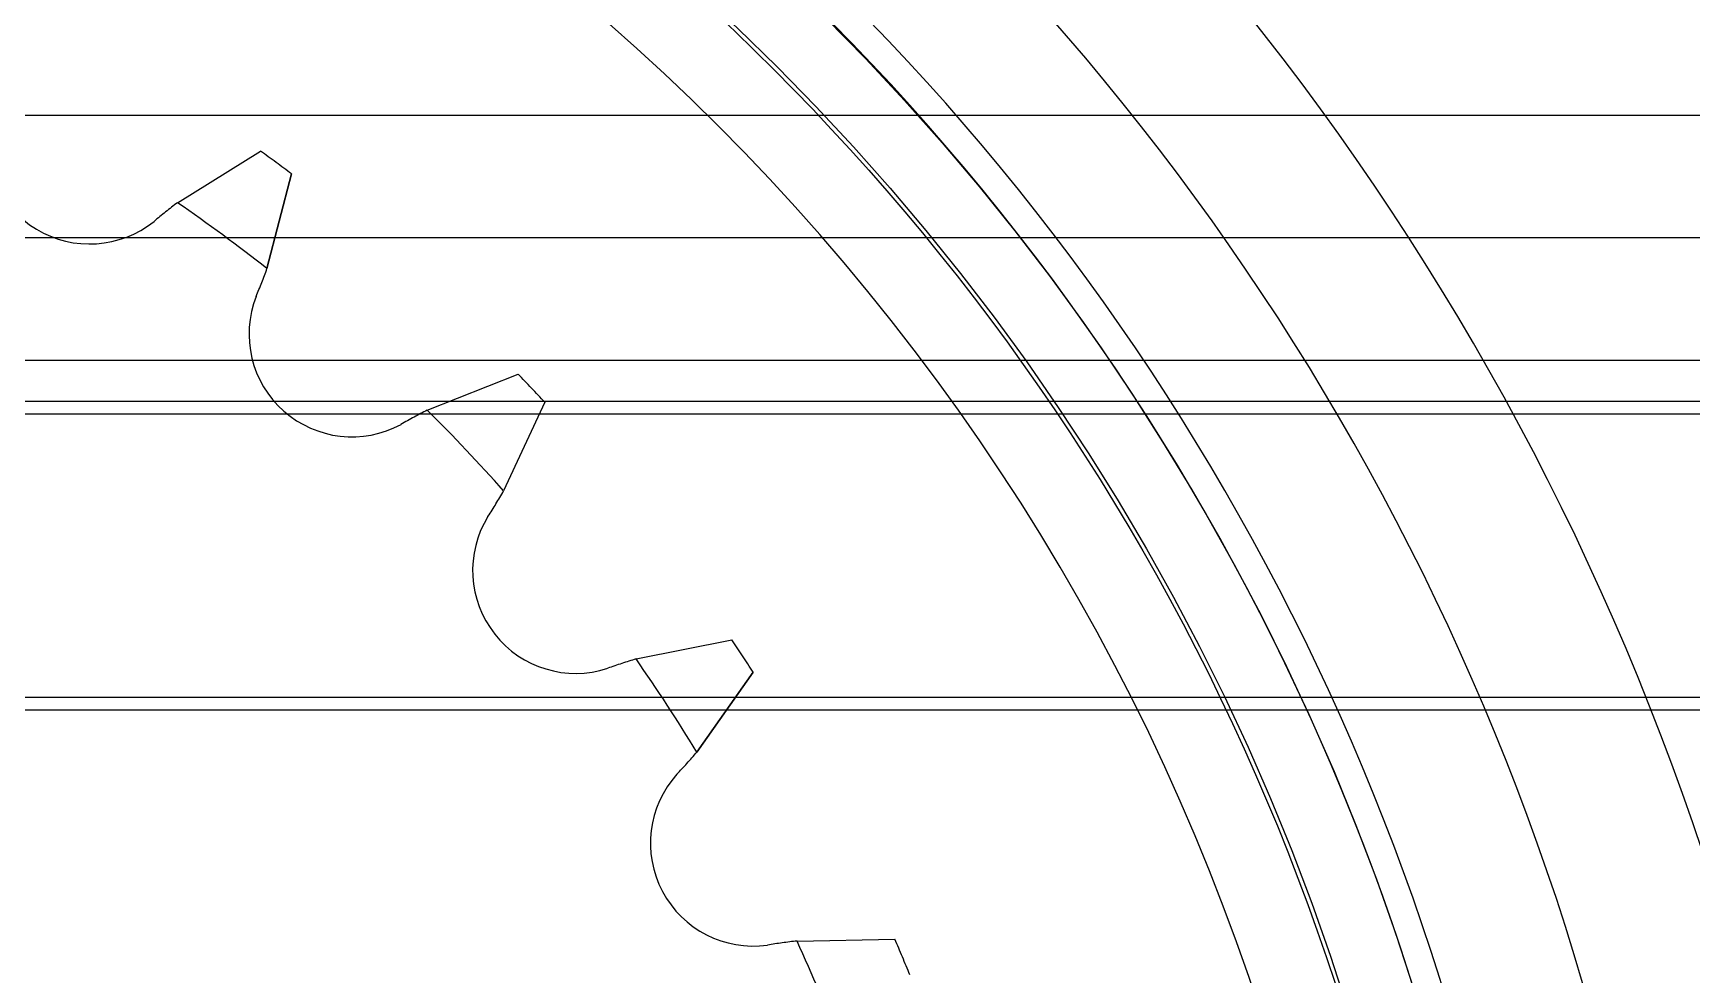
# Model space of a CAD drawing. Header units: metres. Extents: x 0 to 63075, y 0 to 44550.
# Drawn here: x 35728.3 to 35792.8, y 35974.2 to 36010.8 of the extents above; entities that cross this region are included whole.
import ezdxf

# ---------------------------------------------------------------- set-up
doc = ezdxf.new("R2010")
doc.units = ezdxf.units.M
doc.header["$LTSCALE"] = 75
doc.linetypes.add('HIDDEN2', pattern=[4.7625, 3.175, -1.5875])
for name, color, linetype in [('SDM', 7, 'Continuous'), ('SL4', 4, 'Continuous'), ('ST1', 7, 'HIDDEN2')]:
    doc.layers.add(name, color=color, linetype=linetype)

# ---------------------------------------------------------------- blocks, each defined once
blk = doc.blocks.new('A$C6e6623c1')
at = {"layer": 'SL4'}
for p, q in [((273.312, 1684.712), (236.194, 1684.712)), ((277.786, 1679.95), (148.777, 1679.95)), ((281.639, 1675.193), (150.007, 1675.193)), ((282.809, 1673.6), (152.653, 1673.6)), ((283.165, 1673.1), (153.905, 1673.1)), ((236.988, 1662.1), (289.769, 1662.1)), ((290.019, 1661.6), (236.988, 1661.6))]:
    blk.add_line(p, q, dxfattribs=at)
for radius in [125, 123.91, 122.777, 119.686, 89.286]:
    blk.add_circle((212.763, 1623.35), radius, dxfattribs=at)
for radius, start, end in [(104.464, 171.10617, 157.38407), (98.5, 170.88256, 157.60769), (93.236, 168.80946, 159.68078), (92.147, 167.89305, 74.24512), (86.207, 11.91738, 136.57286)]:
    blk.add_arc((212.763, 1623.35), radius, start, end, dxfattribs=at)
blk.add_open_spline([(152.681, 1673.445), (158.394, 1671.834), (169.82, 1668.61), (186.975, 1663.77), (204.168, 1658.92), (221.419, 1654.053), (238.67, 1649.186), (255.866, 1644.335), (273.025, 1639.494), (284.453, 1636.27), (290.167, 1634.658)], degree=3, knots=[0, 0, 0, 0, 0.124879, 0.249755, 0.374717, 0.499956, 0.625212, 0.750198, 0.875098, 1, 1, 1, 1], dxfattribs=at)
at = {"layer": 'ST1'}
for p, q in [((381.194, 1684.712), (81.194, 1684.712)), ((326.194, 1684.712), (273.312, 1684.712)), ((252.706, 1681.321), (255.933, 1683.329)), ((257.142, 1682.441), (256.187, 1678.762)), ((256.187, 1678.762), (257.142, 1682.441)), ((324.214, 1679.95), (277.786, 1679.95)), ((378.194, 1675.193), (91.194, 1675.193)), ((326.505, 1675.193), (281.639, 1675.193)), ((262.416, 1673.257), (265.949, 1674.657)), ((266.979, 1673.567), (265.383, 1670.118)), ((327.217, 1673.6), (282.809, 1673.6)), ((327.436, 1673.1), (283.165, 1673.1)), ((270.529, 1663.589), (274.256, 1664.336)), ((275.075, 1663.079), (272.888, 1659.97)), ((272.888, 1659.97), (275.075, 1663.079)), ((289.769, 1662.1), (331.605, 1662.1)), ((331.766, 1661.6), (290.019, 1661.6)), ((276.786, 1652.628), (280.586, 1652.697))]:
    blk.add_line(p, q, dxfattribs=at)
for radius in [114.333, 92.131, 89.448]:
    blk.add_circle((212.763, 1623.35), radius, dxfattribs=at)
for centre, radius, start, end in [((249.297, 1683.716), 4, 168.88659, 308.74651), ((212.763, 1623.35), 73.9, 53.0922, 54.25519), ((265.327, 1664.637), 20.92, 127.10577, 130.28304), ((212.763, 1623.35), 70.4, 51.91533, 55.43206), ((236.499, 1685.834), 20.92, 337.06435, 340.24162), ((259.489, 1676.222), 4, 158.60088, 298.4608), ((212.763, 1623.35), 73.9, 42.80648, 43.96948), ((271.854, 1654.588), 20.92, 116.82005, 119.99733), ((212.763, 1623.35), 70.4, 41.62961, 45.14635), ((247.274, 1680.592), 20.92, 326.77863, 329.95591), ((268.179, 1667.029), 4, 148.31516, 288.17508), ((212.763, 1623.35), 73.9, 32.52077, 33.68376), ((276.482, 1643.534), 20.92, 106.53434, 109.71162), ((212.763, 1623.35), 70.4, 31.3439, 34.86063), ((256.94, 1673.509), 20.92, 316.49292, 319.6702), ((275.087, 1656.432), 4, 138.02945, 277.88937), ((279.063, 1631.832), 20.92, 96.24862, 99.4259), ((212.763, 1623.35), 70.4, 21.05818, 24.57492), ((212.763, 1623.35), 73.9, 22.23506, 23.39805)]:
    blk.add_arc(centre, radius, start, end, dxfattribs=at)

msp = doc.modelspace()

# ---------------------------------------------------------------- block references
at = {"layer": 'SDM'}
msp.add_blockref('A$C6e6623c1', (35481.239, 34322.916), dxfattribs=at)

doc.saveas('drawing.dxf')
